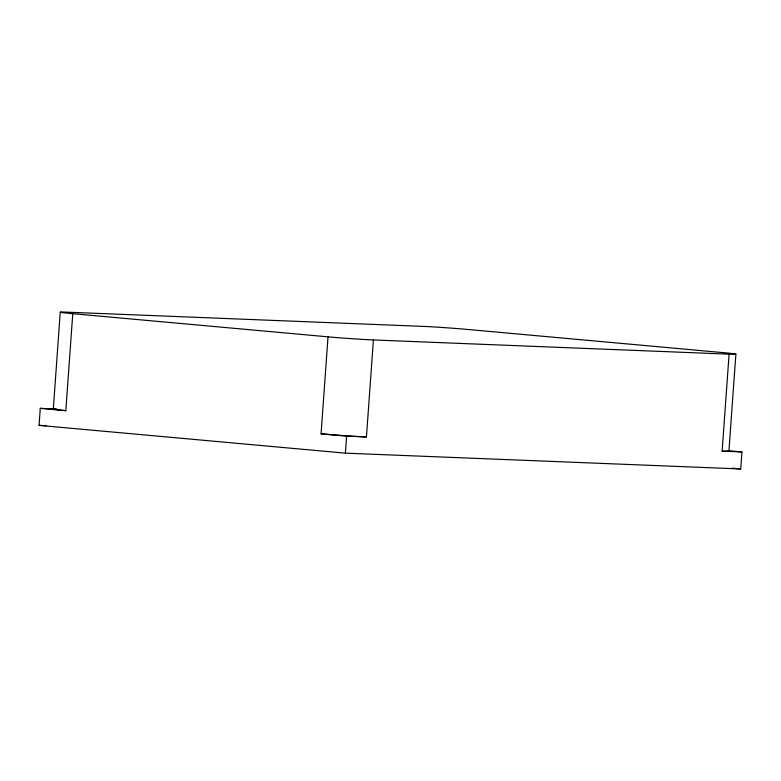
<?xml version="1.0" encoding="UTF-8"?>
<svg xmlns="http://www.w3.org/2000/svg" width="781" height="781" viewBox="0 0 781 781"><rect width="100%" height="100%" fill="white"/><g stroke="black" fill="none" stroke-linecap="round" stroke-linejoin="round"><path stroke-width="1.17" d="M728.009 450.676L741.95 451.935L740.73 468.961L345.397 453.156L39.05 425.372L40.27 408.356L56.593 409M53.303 409.137L60.254 312.156M40.27 408.356L65.819 410.669L72.77 313.689A32.421 0.791 4.1 0 1 67.039 312.166L422.736 326.38A32.421 0.791 4.1 0 1 468.102 329.494L723.352 352.641A32.421 0.791 4.1 0 1 729.083 354.164L722.132 451.145L741.95 451.935M729.083 354.164L373.396 339.95L366.445 436.921L346.618 436.13L321.069 433.816L328.02 336.836L72.77 313.689M345.397 453.156L346.618 436.13M728.917 451.145L735.868 354.174M39.05 425.372L46.352 425.665M732.256 468.19L740.73 468.961M373.396 339.95A32.421 0.791 4.1 0 1 328.02 336.836M728.663 451.027A32.421 0.791 4.1 0 1 722.132 451.145M366.445 436.921A32.421 0.791 4.1 0 1 321.069 433.816M65.819 410.669A32.421 0.791 4.1 0 1 53.606 409.059M54.445 409.019A32.421 0.791 4.1 0 1 55.832 409.019"/></g></svg>
